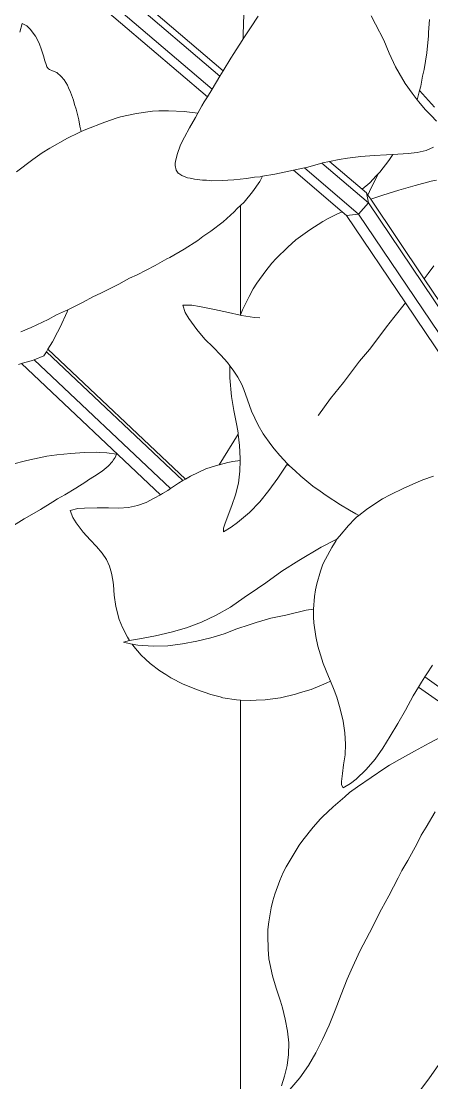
# Model space of a CAD drawing. Header units: metres. Extents: x 12.2 to 77.2, y 18.8 to 35.5.
# Drawn here: x 61.0796 to 61.2309, y 29.6577 to 30.0491 of the extents above; entities that cross this region are included whole.
import ezdxf

# ---------------------------------------------------------------- set-up
doc = ezdxf.new("R2010")
doc.units = ezdxf.units.M
doc.layers.add('0inne_gulv', color=7, linetype='Continuous', lineweight=13)

# ---------------------------------------------------------------- blocks, each defined once
blk = doc.blocks.new('One bedroom house rs')
for p, q in [((-9.4092, -1.95704), (-9.4638, -1.91049)), ((-9.41211, -1.96183), (-9.46419, -1.91743)), ((-9.41382, -1.96463), (-9.46483, -1.92114)), ((-9.408, -1.95506), (-9.44527, -1.92328)), ((-9.40062, -1.94151), (-9.40036, -1.93434)), ((-9.39797, -1.93923), (-9.39512, -1.9349)), ((-9.35178, -1.93786), (-9.35344, -1.93477)), ((-9.33198, -1.93611), (-9.33229, -1.9409)), ((-9.48214, -1.93765), (-9.48301, -1.94077)), ((-9.48214, -1.93765), (-9.48041, -1.93845)), ((-9.47917, -1.93968), (-9.48041, -1.93845)), ((-9.47917, -1.93968), (-9.47721, -1.94226)), ((-9.39797, -1.93923), (-9.4006, -1.94328)), ((-9.34875, -1.94372), (-9.35178, -1.93786)), ((-9.33229, -1.9409), (-9.33231, -1.94219)), ((-9.47583, -1.94484), (-9.47721, -1.94226)), ((-9.47496, -1.94738), (-9.47583, -1.94484)), ((-9.40407, -1.94867), (-9.40096, -1.94383)), ((-9.4006, -1.94328), (-9.40096, -1.94383)), ((-9.4006, -1.94328), (-9.40062, -1.94151)), ((-9.34676, -1.94861), (-9.34875, -1.94372)), ((-9.33231, -1.94219), (-9.33285, -1.94841)), ((-9.47428, -1.94958), (-9.47496, -1.94738)), ((-9.40407, -1.94867), (-9.40515, -1.95037)), ((-9.34441, -1.95363), (-9.34676, -1.94861)), ((-9.33285, -1.94841), (-9.33386, -1.95457)), ((-9.47428, -1.94958), (-9.47373, -1.95136)), ((-9.47373, -1.95136), (-9.47327, -1.95269)), ((-9.47295, -1.95359), (-9.47327, -1.95269)), ((-9.40515, -1.95037), (-9.408, -1.95506)), ((-9.47295, -1.95359), (-9.47241, -1.95429)), ((-9.47241, -1.95429), (-9.47198, -1.95461)), ((-9.47198, -1.95461), (-9.47087, -1.95503)), ((-9.47087, -1.95503), (-9.46929, -1.95574)), ((-9.46929, -1.95574), (-9.4677, -1.95714)), ((-9.408, -1.95506), (-9.4092, -1.95704)), ((-9.34314, -1.95599), (-9.34441, -1.95363)), ((-9.34086, -1.9597), (-9.34314, -1.95599)), ((-9.33386, -1.95457), (-9.33445, -1.95698)), ((-9.4677, -1.95714), (-9.4666, -1.95839)), ((-9.4666, -1.95839), (-9.46541, -1.9604)), ((-9.46504, -1.96133), (-9.46541, -1.9604)), ((-9.4092, -1.95704), (-9.41211, -1.96183)), ((-9.34086, -1.9597), (-9.33832, -1.96332)), ((-9.33515, -1.96071), (-9.3356, -1.96236)), ((-9.33515, -1.96071), (-9.33445, -1.95698)), ((-9.46424, -1.9629), (-9.46504, -1.96133)), ((-9.46424, -1.9629), (-9.46317, -1.96585)), ((-9.41382, -1.96463), (-9.41496, -1.9665)), ((-9.41211, -1.96183), (-9.41382, -1.96463)), ((-9.3365, -1.96571), (-9.33832, -1.96332)), ((-9.3356, -1.96236), (-9.3365, -1.96571)), ((-9.3356, -1.96236), (-9.33002, -1.96841)), ((-9.46317, -1.96585), (-9.46279, -1.96746)), ((-9.46279, -1.96746), (-9.46217, -1.96925)), ((-9.41738, -1.97073), (-9.41584, -1.96803)), ((-9.41584, -1.96803), (-9.41496, -1.9665)), ((-9.33589, -1.96652), (-9.3365, -1.96571)), ((-9.33355, -1.96928), (-9.33589, -1.96652)), ((-9.46217, -1.96925), (-9.46124, -1.97311)), ((-9.45163, -1.97396), (-9.44711, -1.97239)), ((-9.44711, -1.97239), (-9.44588, -1.97205)), ((-9.44588, -1.97205), (-9.43994, -1.97081)), ((-9.43994, -1.97081), (-9.43405, -1.96998)), ((-9.43405, -1.96998), (-9.43175, -1.96982)), ((-9.42813, -1.96977), (-9.43175, -1.96982)), ((-9.42813, -1.96977), (-9.42232, -1.97009)), ((-9.42232, -1.97009), (-9.41738, -1.97073)), ((-9.41823, -1.97222), (-9.42038, -1.97607)), ((-9.41823, -1.97222), (-9.41738, -1.97073)), ((-9.33355, -1.96928), (-9.33135, -1.9716)), ((-9.33135, -1.9716), (-9.32936, -1.97357)), ((-9.46124, -1.97311), (-9.46087, -1.97542)), ((-9.46039, -1.97739), (-9.46087, -1.97542)), ((-9.45163, -1.97396), (-9.45861, -1.9767)), ((-9.42227, -1.97955), (-9.42038, -1.97607)), ((-9.4719, -1.98362), (-9.46536, -1.97995)), ((-9.46536, -1.97995), (-9.46137, -1.9779)), ((-9.46037, -1.97747), (-9.46137, -1.9779)), ((-9.46037, -1.97747), (-9.46039, -1.97739)), ((-9.45861, -1.9767), (-9.46037, -1.97747)), ((-9.42337, -1.98162), (-9.42227, -1.97955)), ((-9.4719, -1.98362), (-9.47475, -1.98535)), ((-9.42479, -1.98554), (-9.4238, -1.98268)), ((-9.4238, -1.98268), (-9.42337, -1.98162)), ((-9.33044, -1.9832), (-9.33319, -1.98439)), ((-9.47818, -1.98775), (-9.48421, -1.9923)), ((-9.47475, -1.98535), (-9.47818, -1.98775)), ((-9.42546, -1.98794), (-9.42567, -1.98909)), ((-9.42546, -1.98794), (-9.42479, -1.98554)), ((-9.36517, -1.98776), (-9.36876, -1.98851)), ((-9.36216, -1.98727), (-9.36517, -1.98776)), ((-9.36216, -1.98727), (-9.35727, -1.98669)), ((-9.35233, -1.98635), (-9.35727, -1.98669)), ((-9.34775, -1.98604), (-9.35233, -1.98635)), ((-9.34686, -1.98809), (-9.35026, -1.99243)), ((-9.34546, -1.98589), (-9.34775, -1.98604)), ((-9.34686, -1.98809), (-9.34546, -1.98589)), ((-9.33982, -1.98552), (-9.34546, -1.98589)), ((-9.33982, -1.98552), (-9.33643, -1.98519)), ((-9.33643, -1.98519), (-9.33319, -1.98439)), ((-9.42566, -1.98996), (-9.42567, -1.98909)), ((-9.42528, -1.99165), (-9.42566, -1.98996)), ((-9.42455, -1.99283), (-9.42528, -1.99165)), ((-9.38486, -1.99226), (-9.38209, -1.99169)), ((-9.38209, -1.99169), (-9.37806, -1.99086)), ((-9.36412, -2.00701), (-9.38209, -1.99169)), ((-9.37806, -1.99086), (-9.37732, -1.9907)), ((-9.35811, -2.00787), (-9.37806, -1.99086)), ((-9.37732, -1.9907), (-9.37158, -1.98911)), ((-9.37158, -1.98911), (-9.37135, -1.98905)), ((-9.35446, -2.00371), (-9.37158, -1.98911)), ((-9.36876, -1.98851), (-9.37135, -1.98905)), ((-9.35676, -1.99874), (-9.36876, -1.98851)), ((-9.42433, -1.99297), (-9.42455, -1.99283)), ((-9.42318, -1.99372), (-9.42433, -1.99297)), ((-9.42318, -1.99372), (-9.42113, -1.99447)), ((-9.42113, -1.99447), (-9.42022, -1.99463)), ((-9.41856, -1.99507), (-9.42022, -1.99463)), ((-9.41559, -1.99542), (-9.41856, -1.99507)), ((-9.41559, -1.99542), (-9.41418, -1.99542)), ((-9.41418, -1.99542), (-9.41215, -1.99559)), ((-9.41215, -1.99559), (-9.4083, -1.99554)), ((-9.4083, -1.99554), (-9.40627, -1.99533)), ((-9.40627, -1.99533), (-9.40404, -1.99528)), ((-9.39938, -1.99481), (-9.40404, -1.99528)), ((-9.39649, -1.99431), (-9.39938, -1.99481)), ((-9.39713, -1.99972), (-9.39453, -1.9959)), ((-9.39438, -1.9941), (-9.39649, -1.99431)), ((-9.39354, -1.99396), (-9.39453, -1.9959)), ((-9.39438, -1.9941), (-9.39354, -1.99396)), ((-9.39354, -1.99396), (-9.38898, -1.99321)), ((-9.38898, -1.99321), (-9.38486, -1.99226)), ((-9.35401, -1.99956), (-9.35089, -1.99308)), ((-9.35154, -1.99374), (-9.3539, -1.99631)), ((-9.35089, -1.99308), (-9.35154, -1.99374)), ((-9.35026, -1.99243), (-9.35089, -1.99308)), ((-9.33136, -1.99581), (-9.33724, -1.99738)), ((-9.33136, -1.99581), (-9.3294, -1.99533)), ((-9.39713, -1.99972), (-9.40031, -2.00344)), ((-9.35676, -1.99874), (-9.3539, -1.99631)), ((-9.35518, -2.00009), (-9.35676, -1.99874)), ((-9.3546, -2.00095), (-9.35401, -1.99956)), ((-9.3432, -1.9991), (-9.34919, -2.00096)), ((-9.3432, -1.9991), (-9.33724, -1.99738)), ((-9.40031, -2.00344), (-9.40163, -2.0047)), ((-9.35446, -2.00371), (-9.35811, -2.00787)), ((-9.35518, -2.00009), (-9.35446, -2.00371)), ((-9.3546, -2.00095), (-9.35518, -2.00009)), ((-9.35359, -2.00244), (-9.3546, -2.00095)), ((-9.29246, -2.09576), (-9.35446, -2.00371)), ((-9.35359, -2.00244), (-9.3532, -2.00229)), ((-9.33386, -2.03173), (-9.35359, -2.00244)), ((-9.34919, -2.00096), (-9.3532, -2.00229)), ((-9.40398, -2.00709), (-9.40801, -2.01075)), ((-9.40398, -2.00709), (-9.40283, -2.00585)), ((-9.40163, -2.0047), (-9.40283, -2.00585)), ((-9.40163, -2.0047), (-9.40163, -2.04502)), ((-9.36615, -2.00794), (-9.36412, -2.00701)), ((-9.36249, -2.0084), (-9.36412, -2.00701)), ((-9.4125, -2.01422), (-9.40801, -2.01075)), ((-9.37599, -2.01367), (-9.37129, -2.01066)), ((-9.3693, -2.00949), (-9.37129, -2.01066)), ((-9.36615, -2.00794), (-9.3693, -2.00949)), ((-9.35811, -2.00787), (-9.36249, -2.0084)), ((-9.3408, -2.0406), (-9.36249, -2.0084)), ((-9.29866, -2.09613), (-9.35811, -2.00787)), ((-9.4125, -2.01422), (-9.41544, -2.01617)), ((-9.37599, -2.01367), (-9.38036, -2.01671)), ((-9.42233, -2.02086), (-9.4173, -2.01757)), ((-9.41544, -2.01617), (-9.4173, -2.01757)), ((-9.38119, -2.01735), (-9.38415, -2.02007)), ((-9.38036, -2.01671), (-9.38119, -2.01735)), ((-9.42233, -2.02086), (-9.42765, -2.02387)), ((-9.38843, -2.02428), (-9.38415, -2.02007)), ((-9.43976, -2.03027), (-9.43303, -2.02681)), ((-9.42881, -2.02443), (-9.43303, -2.02681)), ((-9.42765, -2.02387), (-9.42881, -2.02443)), ((-9.39002, -2.02596), (-9.39223, -2.02876)), ((-9.38843, -2.02428), (-9.39002, -2.02596)), ((-9.33028, -2.02696), (-9.33238, -2.02984)), ((-9.43976, -2.03027), (-9.4425, -2.03155)), ((-9.39223, -2.02876), (-9.3956, -2.0334)), ((-9.33238, -2.02984), (-9.33386, -2.03173)), ((-9.44644, -2.03372), (-9.45309, -2.03708)), ((-9.4425, -2.03155), (-9.44644, -2.03372)), ((-9.3956, -2.0334), (-9.39694, -2.03542)), ((-9.32797, -2.04048), (-9.33386, -2.03173)), ((-9.45967, -2.0404), (-9.45607, -2.03845)), ((-9.45309, -2.03708), (-9.45607, -2.03845)), ((-9.40087, -2.04321), (-9.39847, -2.03823)), ((-9.39847, -2.03823), (-9.39694, -2.03542)), ((-9.46528, -2.04317), (-9.45967, -2.0404)), ((-9.42288, -2.04147), (-9.41954, -2.04146)), ((-9.42288, -2.04147), (-9.422, -2.04421)), ((-9.41667, -2.04196), (-9.41954, -2.04146)), ((-9.41667, -2.04196), (-9.41114, -2.04306)), ((-9.40603, -2.04419), (-9.41114, -2.04306)), ((-9.34502, -2.04606), (-9.3408, -2.0406)), ((-9.30293, -2.09683), (-9.3408, -2.0406)), ((-9.47882, -2.04974), (-9.47255, -2.04673)), ((-9.47255, -2.04673), (-9.46945, -2.04508)), ((-9.46945, -2.04508), (-9.46616, -2.04361)), ((-9.46813, -2.04958), (-9.46555, -2.04391)), ((-9.46616, -2.04361), (-9.46528, -2.04317)), ((-9.46528, -2.04317), (-9.46555, -2.04391)), ((-9.42067, -2.04644), (-9.422, -2.04421)), ((-9.42067, -2.04644), (-9.41776, -2.05049)), ((-9.40169, -2.04517), (-9.40603, -2.04419)), ((-9.40169, -2.04517), (-9.40163, -2.04502)), ((-9.40124, -2.04527), (-9.40169, -2.04517)), ((-9.40163, -2.04502), (-9.40087, -2.04321)), ((-9.40124, -2.04527), (-9.3965, -2.04599)), ((-9.3965, -2.04599), (-9.39453, -2.0461)), ((-9.34778, -2.0494), (-9.34502, -2.04606)), ((-9.47882, -2.04974), (-9.48256, -2.05135)), ((-9.46813, -2.04958), (-9.46913, -2.05141)), ((-9.41475, -2.05397), (-9.41776, -2.05049)), ((-9.34951, -2.05181), (-9.34778, -2.0494)), ((-9.47095, -2.05505), (-9.46913, -2.05141)), ((-9.41169, -2.05699), (-9.41475, -2.05397)), ((-9.34951, -2.05181), (-9.35409, -2.05777)), ((-9.47411, -2.06019), (-9.47315, -2.05863)), ((-9.47315, -2.05863), (-9.47259, -2.05771)), ((-9.42281, -2.10615), (-9.47315, -2.05863)), ((-9.47259, -2.05771), (-9.47095, -2.05505)), ((-9.47259, -2.05771), (-9.42184, -2.10561)), ((-9.40888, -2.05986), (-9.41169, -2.05699)), ((-9.35409, -2.05777), (-9.35769, -2.06215)), ((-9.48193, -2.06285), (-9.47879, -2.06204)), ((-9.47767, -2.0616), (-9.47879, -2.06204)), ((-9.47411, -2.06019), (-9.47767, -2.0616)), ((-9.42739, -2.10905), (-9.47767, -2.0616)), ((-9.40888, -2.05986), (-9.40642, -2.06266)), ((-9.35769, -2.06215), (-9.36359, -2.06993)), ((-9.4835, -2.06331), (-9.48233, -2.06297)), ((-9.48233, -2.06297), (-9.48193, -2.06285)), ((-9.43107, -2.11135), (-9.48233, -2.06297)), ((-9.40642, -2.06266), (-9.4055, -2.06386)), ((-9.40558, -2.06823), (-9.40554, -2.0643)), ((-9.40554, -2.0643), (-9.4055, -2.06386)), ((-9.4055, -2.06386), (-9.40433, -2.0654)), ((-9.40261, -2.06803), (-9.40433, -2.0654)), ((-9.40495, -2.07518), (-9.40558, -2.06823)), ((-9.40261, -2.06803), (-9.40114, -2.07078)), ((-9.36359, -2.06993), (-9.36846, -2.07584)), ((-9.40114, -2.07078), (-9.40036, -2.07254)), ((-9.40036, -2.07254), (-9.39905, -2.07632)), ((-9.40405, -2.08036), (-9.40495, -2.07518)), ((-9.39905, -2.07632), (-9.39754, -2.08058)), ((-9.37288, -2.08199), (-9.36846, -2.07584)), ((-9.40293, -2.0858), (-9.40405, -2.08036)), ((-9.39754, -2.08058), (-9.39506, -2.0857)), ((-9.37297, -2.08211), (-9.37288, -2.08199)), ((-9.4025, -2.08855), (-9.40293, -2.0858)), ((-9.39506, -2.0857), (-9.39323, -2.08888)), ((-9.40949, -2.1003), (-9.40244, -2.08907)), ((-9.40244, -2.08907), (-9.4025, -2.08855)), ((-9.40199, -2.09316), (-9.40244, -2.08907)), ((-9.39323, -2.08888), (-9.39042, -2.09289)), ((-9.40199, -2.09316), (-9.40168, -2.09802)), ((-9.38915, -2.0944), (-9.39042, -2.09289)), ((-9.47479, -2.09749), (-9.48035, -2.09874)), ((-9.47479, -2.09749), (-9.47307, -2.09715)), ((-9.46932, -2.09667), (-9.47307, -2.09715)), ((-9.46412, -2.09615), (-9.46932, -2.09667)), ((-9.46412, -2.09615), (-9.45928, -2.09583)), ((-9.45488, -2.09572), (-9.45928, -2.09583)), ((-9.45488, -2.09572), (-9.45354, -2.09575)), ((-9.45086, -2.09594), (-9.45354, -2.09575)), ((-9.44734, -2.09638), (-9.45086, -2.09594)), ((-9.44851, -2.09859), (-9.44779, -2.09768)), ((-9.44734, -2.09638), (-9.44779, -2.09768)), ((-9.38716, -2.09686), (-9.38915, -2.0944)), ((-9.38716, -2.09686), (-9.38426, -2.09992)), ((-9.48611, -2.10021), (-9.48035, -2.09874)), ((-9.45044, -2.10083), (-9.45264, -2.10263)), ((-9.45044, -2.10083), (-9.44885, -2.09913)), ((-9.44885, -2.09913), (-9.44851, -2.09859)), ((-9.41441, -2.10187), (-9.41087, -2.10067)), ((-9.41087, -2.10067), (-9.40949, -2.1003)), ((-9.40949, -2.1003), (-9.40625, -2.09943)), ((-9.40446, -2.09909), (-9.40625, -2.09943)), ((-9.4017, -2.09875), (-9.40446, -2.09909)), ((-9.40181, -2.10268), (-9.4017, -2.09875)), ((-9.4017, -2.09875), (-9.40168, -2.09802)), ((-9.38788, -2.1053), (-9.38463, -2.1005)), ((-9.38463, -2.1005), (-9.38457, -2.1004)), ((-9.38457, -2.1004), (-9.38426, -2.09992)), ((-9.38349, -2.10072), (-9.38457, -2.1004)), ((-9.38426, -2.09992), (-9.38349, -2.10072)), ((-9.38349, -2.10072), (-9.3815, -2.1025)), ((-9.45767, -2.10585), (-9.45542, -2.10453)), ((-9.45542, -2.10453), (-9.45264, -2.10263)), ((-9.42281, -2.10615), (-9.42184, -2.10561)), ((-9.42184, -2.10561), (-9.41999, -2.10456)), ((-9.41999, -2.10456), (-9.41441, -2.10187)), ((-9.40239, -2.10714), (-9.40181, -2.10268)), ((-9.39115, -2.10981), (-9.38788, -2.1053)), ((-9.3815, -2.1025), (-9.3794, -2.10449)), ((-9.3794, -2.10449), (-9.3749, -2.10816)), ((-9.33434, -2.10585), (-9.3305, -2.10453)), ((-9.46637, -2.11137), (-9.46229, -2.10895)), ((-9.46229, -2.10895), (-9.45868, -2.10659)), ((-9.45868, -2.10659), (-9.45767, -2.10585)), ((-9.42845, -2.10976), (-9.42739, -2.10905)), ((-9.42739, -2.10905), (-9.42447, -2.10709)), ((-9.42447, -2.10709), (-9.42281, -2.10615)), ((-9.40239, -2.10714), (-9.40341, -2.11137)), ((-9.3749, -2.10816), (-9.37222, -2.11004)), ((-9.34641, -2.11137), (-9.34141, -2.10895)), ((-9.34141, -2.10895), (-9.33612, -2.10659)), ((-9.33612, -2.10659), (-9.33434, -2.10585)), ((-9.47077, -2.11396), (-9.46908, -2.11284)), ((-9.46637, -2.11137), (-9.46908, -2.11284)), ((-9.4334, -2.11268), (-9.43639, -2.11423)), ((-9.4334, -2.11268), (-9.43107, -2.11135)), ((-9.43107, -2.11135), (-9.43035, -2.11094)), ((-9.43035, -2.11094), (-9.42845, -2.10976)), ((-9.40341, -2.11137), (-9.40476, -2.11533)), ((-9.39115, -2.10981), (-9.39453, -2.11403)), ((-9.37002, -2.11169), (-9.37222, -2.11004)), ((-9.36475, -2.11513), (-9.37002, -2.11169)), ((-9.35101, -2.11396), (-9.34923, -2.11284)), ((-9.34641, -2.11137), (-9.34923, -2.11284)), ((-9.4803, -2.11963), (-9.47537, -2.1168)), ((-9.47537, -2.1168), (-9.47077, -2.11396)), ((-9.46442, -2.11719), (-9.46156, -2.11641)), ((-9.46442, -2.11719), (-9.46348, -2.11976)), ((-9.45907, -2.11626), (-9.46156, -2.11641)), ((-9.45907, -2.11626), (-9.4544, -2.11614)), ((-9.45023, -2.11616), (-9.4544, -2.11614)), ((-9.44649, -2.11626), (-9.45023, -2.11616)), ((-9.44295, -2.11603), (-9.44649, -2.11626)), ((-9.44295, -2.11603), (-9.43959, -2.11536)), ((-9.43959, -2.11536), (-9.43639, -2.11423)), ((-9.40476, -2.11533), (-9.4061, -2.11895)), ((-9.39453, -2.11403), (-9.39833, -2.11797)), ((-9.36143, -2.11701), (-9.36475, -2.11513)), ((-9.35914, -2.1184), (-9.36143, -2.11701)), ((-9.35798, -2.11901), (-9.35511, -2.1168)), ((-9.35511, -2.1168), (-9.35101, -2.11396)), ((-9.48528, -2.12275), (-9.48138, -2.12022)), ((-9.48138, -2.12022), (-9.4803, -2.11963)), ((-9.46219, -2.12169), (-9.46348, -2.11976)), ((-9.40736, -2.12225), (-9.4061, -2.11895)), ((-9.40267, -2.12166), (-9.39833, -2.11797)), ((-9.36183, -2.12275), (-9.35945, -2.12022)), ((-9.35945, -2.12022), (-9.35878, -2.11963)), ((-9.35914, -2.1184), (-9.35798, -2.11901)), ((-9.35878, -2.11963), (-9.35798, -2.11901)), ((-9.46219, -2.12169), (-9.45957, -2.12514)), ((-9.45705, -2.12804), (-9.45957, -2.12514)), ((-9.40792, -2.12503), (-9.40503, -2.12331)), ((-9.40792, -2.12503), (-9.40791, -2.12368)), ((-9.40736, -2.12225), (-9.40791, -2.12368)), ((-9.40267, -2.12166), (-9.40503, -2.12331)), ((-9.36183, -2.12275), (-9.36515, -2.12665)), ((-9.45465, -2.13048), (-9.45705, -2.12804)), ((-9.37192, -2.13066), (-9.36685, -2.12817)), ((-9.36797, -2.1308), (-9.36634, -2.12819)), ((-9.36685, -2.12817), (-9.36603, -2.12779)), ((-9.36603, -2.12779), (-9.36634, -2.12819)), ((-9.36515, -2.12665), (-9.36603, -2.12779)), ((-9.45465, -2.13048), (-9.45262, -2.13286)), ((-9.45262, -2.13286), (-9.45102, -2.13528)), ((-9.38014, -2.1356), (-9.37192, -2.13066)), ((-9.37032, -2.13508), (-9.36797, -2.1308)), ((-9.45102, -2.13528), (-9.44989, -2.13775)), ((-9.38638, -2.13951), (-9.38014, -2.1356)), ((-9.3712, -2.13694), (-9.37216, -2.13956)), ((-9.37032, -2.13508), (-9.3712, -2.13694)), ((-9.44989, -2.13775), (-9.44921, -2.14023)), ((-9.44869, -2.14288), (-9.44921, -2.14023)), ((-9.39232, -2.14382), (-9.38638, -2.13951)), ((-9.37216, -2.13956), (-9.37352, -2.14416)), ((-9.44869, -2.14288), (-9.44845, -2.14461)), ((-9.44845, -2.14461), (-9.44817, -2.14837)), ((-9.39529, -2.14592), (-9.39232, -2.14382)), ((-9.37352, -2.14416), (-9.374, -2.14642)), ((-9.44753, -2.15253), (-9.44817, -2.14837)), ((-9.40022, -2.14931), (-9.39529, -2.14592)), ((-9.374, -2.14642), (-9.37436, -2.14889)), ((-9.4463, -2.15741), (-9.44753, -2.15253)), ((-9.40022, -2.14931), (-9.40532, -2.15276)), ((-9.37469, -2.15352), (-9.37436, -2.14889)), ((-9.41602, -2.15832), (-9.4106, -2.15578)), ((-9.4106, -2.15578), (-9.40532, -2.15276)), ((-9.3849, -2.15572), (-9.39048, -2.15684)), ((-9.37743, -2.15397), (-9.3849, -2.15572)), ((-9.37469, -2.15352), (-9.37743, -2.15397)), ((-9.3747, -2.15373), (-9.37469, -2.15352)), ((-9.37467, -2.15655), (-9.3747, -2.15373)), ((-9.37456, -2.15862), (-9.37467, -2.15655)), ((-9.44512, -2.16033), (-9.4463, -2.15741)), ((-9.44328, -2.16392), (-9.44512, -2.16033)), ((-9.42156, -2.1604), (-9.42721, -2.16205)), ((-9.41602, -2.15832), (-9.42156, -2.1604)), ((-9.39846, -2.15931), (-9.40296, -2.16087)), ((-9.39846, -2.15931), (-9.39578, -2.15844)), ((-9.39578, -2.15844), (-9.39048, -2.15684)), ((-9.37456, -2.15862), (-9.37389, -2.16363)), ((-9.44328, -2.16392), (-9.44249, -2.16514)), ((-9.43888, -2.16455), (-9.43296, -2.16342)), ((-9.42721, -2.16205), (-9.43296, -2.16342)), ((-9.41769, -2.16539), (-9.41258, -2.16414)), ((-9.41258, -2.16414), (-9.40766, -2.16263)), ((-9.40766, -2.16263), (-9.40296, -2.16087)), ((-9.37389, -2.16363), (-9.37311, -2.16723)), ((-9.44478, -2.16568), (-9.44249, -2.16514)), ((-9.44478, -2.16568), (-9.44213, -2.16639)), ((-9.44249, -2.16514), (-9.4418, -2.16498)), ((-9.44155, -2.16648), (-9.44213, -2.16639)), ((-9.43888, -2.16455), (-9.4418, -2.16498)), ((-9.44155, -2.16648), (-9.44094, -2.16735)), ((-9.43942, -2.16683), (-9.44155, -2.16648)), ((-9.44094, -2.16735), (-9.43818, -2.17055)), ((-9.43942, -2.16683), (-9.43386, -2.16719)), ((-9.42839, -2.16703), (-9.43386, -2.16719)), ((-9.42297, -2.16637), (-9.42839, -2.16703)), ((-9.42297, -2.16637), (-9.41769, -2.16539)), ((-9.37311, -2.16723), (-9.37113, -2.17365)), ((-9.43668, -2.17196), (-9.43818, -2.17055)), ((-9.43497, -2.17354), (-9.43668, -2.17196)), ((-9.43132, -2.17631), (-9.43497, -2.17354)), ((-9.37113, -2.17365), (-9.36916, -2.17839)), ((-9.33296, -2.17741), (-9.33081, -2.17425)), ((-9.42915, -2.17765), (-9.43132, -2.17631)), ((-9.42726, -2.17884), (-9.42915, -2.17765)), ((-9.42726, -2.17884), (-9.42275, -2.18115)), ((-9.36844, -2.1801), (-9.36916, -2.17839)), ((-9.3349, -2.18047), (-9.33368, -2.17855)), ((-9.33368, -2.17855), (-9.33296, -2.17741)), ((-9.28458, -2.21341), (-9.33368, -2.17855)), ((-9.42275, -2.18115), (-9.41992, -2.18232)), ((-9.41788, -2.1832), (-9.41992, -2.18232)), ((-9.41259, -2.18503), (-9.41788, -2.1832)), ((-9.37951, -2.18432), (-9.37561, -2.18317)), ((-9.37561, -2.18317), (-9.37, -2.1809)), ((-9.36844, -2.1801), (-9.37, -2.1809)), ((-9.36704, -2.18342), (-9.36844, -2.1801)), ((-9.36613, -2.18598), (-9.36704, -2.18342)), ((-9.33791, -2.18553), (-9.33598, -2.18229)), ((-9.33598, -2.18229), (-9.3349, -2.18047)), ((-9.31715, -2.19565), (-9.33598, -2.18229)), ((-9.41259, -2.18503), (-9.40906, -2.18593)), ((-9.40906, -2.18593), (-9.40806, -2.18621)), ((-9.40806, -2.18621), (-9.40308, -2.187)), ((-9.40308, -2.187), (-9.40163, -2.18707)), ((-9.40163, -2.18707), (-9.40163, -2.54035)), ((-9.40163, -2.18707), (-9.39792, -2.18722)), ((-9.39792, -2.18722), (-9.39583, -2.18708)), ((-9.39248, -2.18698), (-9.39583, -2.18708)), ((-9.39248, -2.18698), (-9.38688, -2.18625)), ((-9.38688, -2.18625), (-9.3813, -2.18493)), ((-9.3813, -2.18493), (-9.37951, -2.18432)), ((-9.36613, -2.18598), (-9.36485, -2.19028)), ((-9.33791, -2.18553), (-9.34076, -2.19078)), ((-9.36376, -2.19483), (-9.36485, -2.19028)), ((-9.34361, -2.19576), (-9.34076, -2.19078)), ((-9.36309, -2.19919), (-9.36376, -2.19483)), ((-9.36287, -2.20335), (-9.36309, -2.19919)), ((-9.34641, -2.20044), (-9.34361, -2.19576)), ((-9.36307, -2.20727), (-9.36287, -2.20335)), ((-9.34641, -2.20044), (-9.34917, -2.20482)), ((-9.33746, -2.20595), (-9.33203, -2.20301)), ((-9.3267, -2.20019), (-9.33203, -2.20301)), ((-9.36307, -2.20727), (-9.36359, -2.21092)), ((-9.34917, -2.20482), (-9.35198, -2.20887)), ((-9.33746, -2.20595), (-9.34294, -2.20899)), ((-9.36359, -2.21092), (-9.36402, -2.2142)), ((-9.35198, -2.20887), (-9.35522, -2.21265)), ((-9.34834, -2.21219), (-9.34665, -2.2111)), ((-9.34294, -2.20899), (-9.34665, -2.2111)), ((-9.36431, -2.21713), (-9.36402, -2.2142)), ((-9.359, -2.21619), (-9.35522, -2.21265)), ((-9.34834, -2.21219), (-9.35348, -2.21564)), ((-9.36431, -2.21713), (-9.36436, -2.21836)), ((-9.36379, -2.21948), (-9.36436, -2.21836)), ((-9.36379, -2.21948), (-9.36108, -2.21778)), ((-9.35848, -2.2191), (-9.36138, -2.22119)), ((-9.359, -2.21619), (-9.36108, -2.21778)), ((-9.35848, -2.2191), (-9.35348, -2.21564)), ((-9.36744, -2.22645), (-9.36318, -2.22269)), ((-9.36138, -2.22119), (-9.36318, -2.22269)), ((-9.36744, -2.22645), (-9.37141, -2.23013)), ((-9.37217, -2.23088), (-9.37479, -2.23398)), ((-9.37141, -2.23013), (-9.37217, -2.23088)), ((-9.32984, -2.2283), (-9.33315, -2.23399)), ((-9.37859, -2.23872), (-9.37479, -2.23398)), ((-9.33315, -2.23399), (-9.33495, -2.2369)), ((-9.37859, -2.23872), (-9.38, -2.24057)), ((-9.33495, -2.2369), (-9.33652, -2.23996)), ((-9.38, -2.24057), (-9.38188, -2.2436)), ((-9.33994, -2.24618), (-9.33652, -2.23996)), ((-9.38188, -2.2436), (-9.38473, -2.24853)), ((-9.34212, -2.24992), (-9.33994, -2.24618)), ((-9.38473, -2.24853), (-9.38587, -2.25065)), ((-9.34342, -2.25259), (-9.34212, -2.24992)), ((-9.38894, -2.2586), (-9.38707, -2.25355)), ((-9.38707, -2.25355), (-9.38587, -2.25065)), ((-9.34342, -2.25259), (-9.3469, -2.25924)), ((-9.39031, -2.26369), (-9.38973, -2.26106)), ((-9.38973, -2.26106), (-9.38894, -2.2586)), ((-9.3469, -2.25924), (-9.34967, -2.2642)), ((-9.39118, -2.26879), (-9.39031, -2.26369)), ((-9.34967, -2.2642), (-9.35402, -2.27295)), ((-9.39118, -2.26879), (-9.39152, -2.27171)), ((-9.39152, -2.27171), (-9.39159, -2.27384)), ((-9.39146, -2.2789), (-9.39159, -2.27384)), ((-9.35402, -2.27295), (-9.35766, -2.2797)), ((-9.39114, -2.2825), (-9.39146, -2.2789)), ((-9.36081, -2.2866), (-9.35766, -2.2797)), ((-9.38984, -2.28875), (-9.39114, -2.2825)), ((-9.38849, -2.2933), (-9.38984, -2.28875)), ((-9.36226, -2.29001), (-9.36081, -2.2866)), ((-9.38683, -2.29808), (-9.38849, -2.2933)), ((-9.36226, -2.29001), (-9.36452, -2.29563)), ((-9.36665, -2.3014), (-9.36452, -2.29563)), ((-9.38611, -2.30053), (-9.38683, -2.29808)), ((-9.3851, -2.3047), (-9.38611, -2.30053)), ((-9.3851, -2.3047), (-9.38422, -2.30915)), ((-9.36893, -2.30694), (-9.36665, -2.3014)), ((-9.38381, -2.3135), (-9.38422, -2.30915)), ((-9.37133, -2.3122), (-9.36893, -2.30694)), ((-9.37384, -2.31716), (-9.37133, -2.3122)), ((-9.3839, -2.31774), (-9.38381, -2.3135)), ((-9.3839, -2.31774), (-9.38446, -2.32184)), ((-9.37384, -2.31716), (-9.37654, -2.32183)), ((-9.38446, -2.32184), (-9.38541, -2.32574)), ((-9.37654, -2.32183), (-9.37972, -2.32632)), ((-9.32878, -2.32183), (-9.3319, -2.32632)), ((-9.38541, -2.32574), (-9.38644, -2.32929)), ((-9.38346, -2.33069), (-9.37972, -2.32632)), ((-9.33507, -2.33069), (-9.3319, -2.32632))]:
    blk.add_line(p, q)

msp = doc.modelspace()

# ---------------------------------------------------------------- block references
at = {"layer": '0inne_gulv'}
msp.add_blockref('One bedroom house rs', (70.562, 31.98587), dxfattribs=at)

doc.saveas('drawing.dxf')
